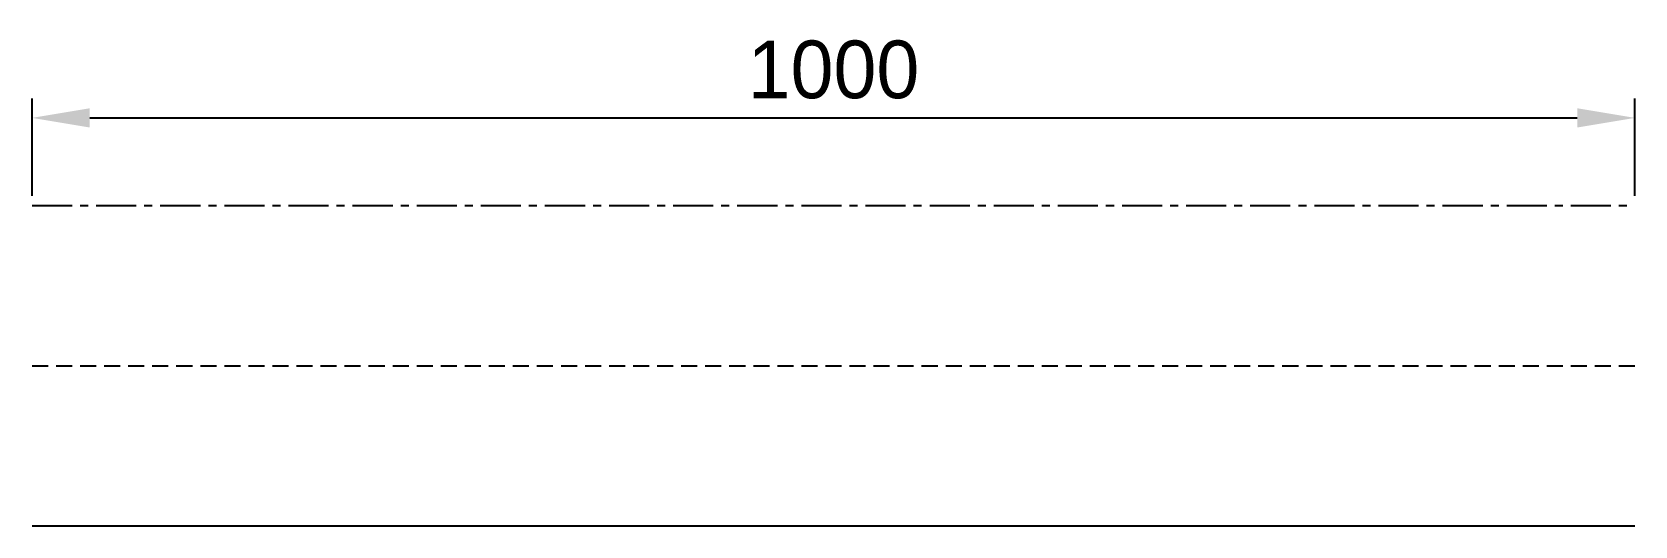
# Model space of a CAD drawing. Extents: x 100 to 1100, y 100 to 408.
import ezdxf

# ---------------------------------------------------------------- set-up
doc = ezdxf.new("R2010")
doc.units = 0
doc.header["$LTSCALE"] = 10
doc.header["$MEASUREMENT"] = 0
for name, pattern in [('CENTERX2', [4, 2.5, -0.5, 0.5, -0.5]), ('DASHED', [0.75, 0.5, -0.25]), ('DASHEDX2', [1.5, 1, -0.5])]:
    doc.linetypes.add(name, pattern=pattern)
doc.layers.get('DEFPOINTS').update_dxf_attribs({"color": 94, "linetype": 'DASHED'})
for name, color, linetype in [('中心线', 130, 'CENTERX2'), ('实线', 7, 'CONTINUOUS'), ('标注', 100, 'CONTINUOUS'), ('虚线', 50, 'DASHEDX2')]:
    doc.layers.add(name, color=color, linetype=linetype)
doc.dimstyles.new('CLOSET', dxfattribs={"dimtxt": 36, "dimasz": 36, "dimexe": 12, "dimexo": 6, "dimgap": 12, "dimtad": 1, "dimdec": 0, "dimdsep": 46, "dimtxsty": 'STANDARD', "dimcen": 2.5, "dimclrd": 256, "dimclre": 256, "dimclrt": 256, "dimadec": 0, "dimazin": 0, "dimtfac": 1, "dimtdec": 0, "dimtmove": 2, "dimatfit": 3, "dimfxl": 1, "dimtolj": 1, "dimarcsym": 0})

# ---------------------------------------------------------------- blocks, each defined once
blk = doc.blocks.new('*D8')
at = {"layer": 'DEFPOINTS', "color": 0, "linetype": 'ByBlock'}
for p in [(1100, 354.7), (100, 300), (1100, 300)]:
    blk.add_point(p, dxfattribs=at)
at = {"layer": '标注', "linetype": 'ByBlock', "lineweight": -2}
for p, q in [((100, 306), (100, 366.7)), ((1100, 306), (1100, 366.7)), ((136, 354.7), (1064, 354.7))]:
    blk.add_line(p, q, dxfattribs=at)
at = {"layer": '标注', "linetype": 'ByBlock'}
for points in [[(136, 360.7), (136, 348.7), (100, 354.7)], [(1064, 360.7), (1064, 348.7), (1100, 354.7)]]:
    blk.add_solid(points, dxfattribs=at)
at = {"layer": '标注', "linetype": 'ByBlock', "insert": (600, 384.7), "char_height": 36, "attachment_point": 5}
blk.add_mtext('\\A1;1000', dxfattribs=at)

msp = doc.modelspace()

# ---------------------------------------------------------------- linework, layer by layer
at = {"layer": '中心线'}
msp.add_line((100, 300), (1100, 300), dxfattribs=at)
at = {"layer": '实线'}
msp.add_line((100, 100), (1100, 100), dxfattribs=at)
at = {"layer": '虚线'}
msp.add_line((100, 200), (1100, 200), dxfattribs=at)

# ---------------------------------------------------------------- dimensions: what is measured, and where the dimension line sits
at = {"layer": '标注', "linetype": 'ByBlock'}
dim = msp.add_linear_dim(base=(1100, 354.65611), p1=(100, 300), p2=(1100, 300), dimstyle='CLOSET', override={"dimdec": 4, "dimtdec": 4, "dimtmove": 0, "dimtzin": 0}, dxfattribs=at)
dim.commit()
dim.dimension.update_dxf_attribs({"geometry": '*D8', "text_midpoint": (600, 384.65611)})

doc.saveas('drawing.dxf')
